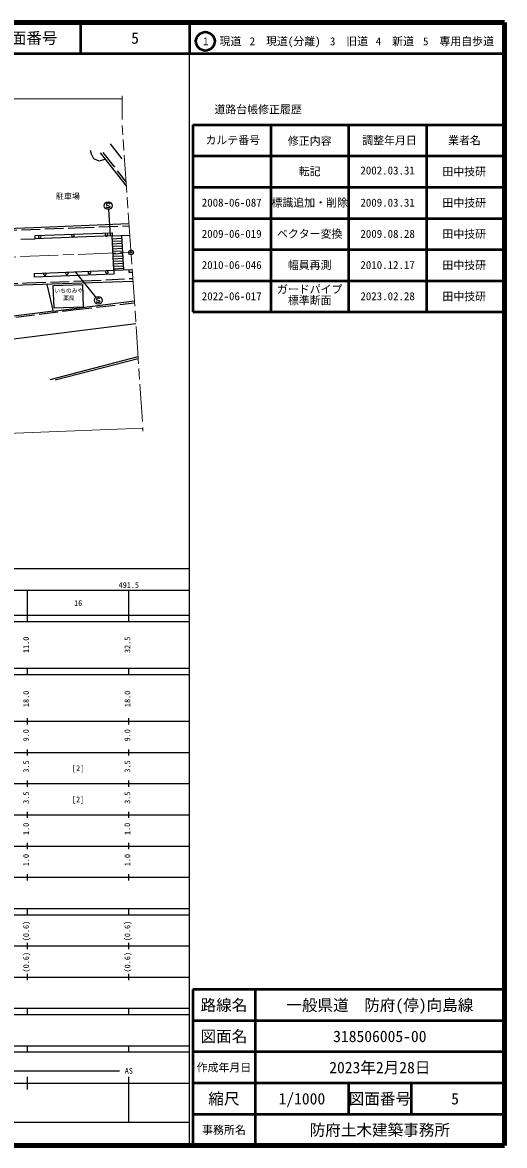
# Model space of a CAD drawing. Units: millimetres, scale not verified. Extents: x 40000 to 680000, y 20000 to 380000.
# Drawn here: x 525384 to 680000, y 20000 to 380000 of the extents above; entities that cross this region are included whole.
import ezdxf
from ezdxf.enums import TextEntityAlignment as Align

# ---------------------------------------------------------------- set-up
doc = ezdxf.new("R2010")
doc.units = ezdxf.units.MM
doc.header["$LTSCALE"] = 1000
doc.header["$PDMODE"] = 32
doc.header["$PDSIZE"] = 500
doc.linetypes.add('CHAIN', pattern=[18.5, 12, -1.5, 3.5, -1.5])
doc.linetypes.add('DASHED', pattern=[7.5, 6, -1.5])
for name, color, linetype, lineweight in [('M-BGD', 7, 'Continuous', 25), ('M-BGD-EXST', 7, 'Continuous', 25), ('M-BMK', 2, 'CHAIN', 13), ('M-BMK-SRVR', 3, 'Continuous', 25), ('M-STR-HTXT', 7, 'Continuous', 13), ('M-STR-STRC', 7, 'Continuous', 25), ('M-TTL', 2, 'Continuous', 140), ('M-TTL-BAND', 7, 'Continuous', 25), ('M-TTL-FRAM', 2, 'Continuous', 50), ('M-TTL-LINE', 7, 'Continuous', 50)]:
    doc.layers.add(name, color=color, linetype=linetype, lineweight=lineweight)
doc.layers.add('M-OTRS', color=6, linetype='Continuous')
doc.layers.add('M-TTL-TXT', color=7, linetype='Continuous')
doc.styles.add('ＭＳ ゴシック', font='')
doc.styles.get('ＭＳ ゴシック').set_extended_font_data('MS Gothic')

msp = doc.modelspace()

# ---------------------------------------------------------------- linework, layer by layer
at = {"layer": 'M-BGD'}
for p, q in [((547516, 337769), (547239, 338923)), ((548300, 336339), (547516, 337769)), ((549962, 335508), (548300, 336339)), ((551669, 336108), (549962, 335508)), ((550285, 338185), (558659, 327637)), ((528963, 314140), (452099, 311649)), ((559499, 315451), (528963, 314140)), ((524851, 310490), (529433, 310695)), ((529433, 311717), (554105, 312516)), ((529433, 310695), (529433, 311717)), ((554049, 311605), (529433, 310695)), ((554105, 312516), (554105, 311568)), ((554105, 311568), (559750, 311817)), ((529120, 299547), (554779, 300631)), ((529164, 298506), (554805, 299469)), ((554779, 300631), (560508, 300829)), ((554805, 299469), (554779, 300631)), ((559514, 300795), (559514, 299977)), ((559514, 299977), (560566, 299977)), ((541189, 296272), (522418, 295656)), ((535337, 287387), (533313, 296014)), ((535279, 295704), (544760, 296020)), ((535517, 288561), (535279, 295704)), ((560772, 296991), (541189, 296272)), ((544998, 288877), (544760, 296020)), ((561212, 290613), (535337, 287387)), ((535517, 288561), (544998, 288877)), ((535372, 287423), (504384, 283567)), ((483315, 273644), (561704, 283485)), ((562437, 272859), (534161, 265479)), ((535845, 265449), (562474, 272310))]:
    msp.add_line(p, q, dxfattribs=at)
at = {"layer": 'M-BGD', "linetype": 'DASHED'}
for p, q in [((553562, 341092), (558144, 335100)), ((551162, 338323), (558570, 328925)), ((502583, 312754), (542433, 314146)), ((542433, 314146), (559542, 314836)), ((510362, 295832), (526898, 296515)), ((526898, 296515), (544657, 297131)), ((544657, 297131), (560707, 297936)), ((541687, 287847), (561246, 290126)), ((515863, 284663), (541687, 287847))]:
    msp.add_line(p, q, dxfattribs=at)
at = {"layer": 'M-BGD-EXST'}
for p, q in [((552472, 320675), (552252, 320900)), ((552483, 321916), (552362, 321811)), ((552362, 321811), (552362, 321575)), ((552362, 321575), (552472, 321455)), ((552472, 321455), (552797, 321355)), ((552687, 320570), (552472, 320675)), ((552697, 322031), (552483, 321916)), ((553038, 320570), (552687, 320570)), ((553038, 322026), (552697, 322031)), ((552797, 321355), (553263, 321120)), ((553263, 321910), (553038, 322026)), ((553263, 320680), (553038, 320570)), ((553368, 321806), (553263, 321910)), ((553263, 321120), (553373, 321004)), ((553373, 320790), (553263, 320680)), ((553373, 321004), (553373, 320790)), ((552938, 320042), (553488, 311709)), ((529120, 299547), (529164, 298506)), ((542364, 299946), (548914, 291884)), ((549513, 291672), (549298, 291557)), ((549853, 291667), (549513, 291672)), ((550078, 291552), (549853, 291667)), ((549287, 290316), (549067, 290541)), ((549298, 291557), (549177, 291452)), ((549177, 291452), (549177, 291217)), ((549177, 291217), (549287, 291096)), ((549287, 291096), (549612, 290997)), ((549502, 290211), (549287, 290316)), ((549853, 290211), (549502, 290211)), ((549612, 290997), (550078, 290761)), ((550078, 290321), (549853, 290211)), ((550183, 291447), (550078, 291552)), ((550078, 290761), (550188, 290646)), ((550188, 290431), (550078, 290321)), ((550188, 290646), (550188, 290431))]:
    msp.add_line(p, q, dxfattribs=at)
for centre in [(552887, 321273), (549702, 290914)]:
    msp.add_circle(centre, 1250, dxfattribs=at)
for centre, radius, start, end in [((530765, 311290), 269, 100.75605, 249.2973), ((530933, 311079), 266, 188.73985, 349.61114), ((531098, 311287), 273, 290.56616, 78.96113), ((541410, 311680), 269, 100.75605, 249.2973), ((541578, 311470), 266, 188.73985, 349.61114), ((541743, 311677), 273, 290.56616, 78.96113), ((552166, 311959), 269, 100.75605, 249.2973), ((552334, 311748), 266, 188.73985, 349.61114), ((552500, 311955), 273, 290.56616, 78.96113), ((532409, 299364), 269, 100.75605, 249.2973), ((532577, 299153), 266, 188.73985, 349.61114), ((532742, 299360), 273, 290.56616, 78.96113), ((539487, 299586), 269, 100.75605, 249.2973), ((539655, 299375), 266, 188.73985, 349.61114), ((539820, 299583), 273, 290.56616, 78.96113), ((546677, 299809), 269, 100.75605, 249.2973), ((546844, 299598), 266, 188.73985, 349.61114), ((547010, 299806), 273, 290.56616, 78.96113), ((552306, 300032), 269, 100.75605, 249.2973), ((552473, 299821), 266, 188.73985, 349.61114), ((552639, 300029), 273, 290.56616, 78.96113)]:
    msp.add_arc(centre, radius, start, end, dxfattribs=at)
at = {"layer": 'M-BMK'}
for p, q in [((560171, 307055), (557327, 346943)), ((469334, 302863), (559475, 306278)), ((563867, 252115), (560275, 305558))]:
    msp.add_line(p, q, dxfattribs=at)
at = {"layer": 'M-BMK-SRVR'}
msp.add_circle((560225, 306307), 750, dxfattribs=at)
at = {"layer": 'M-OTRS'}
msp.add_point((560225, 306307), dxfattribs=at)
at = {"layer": 'M-STR-HTXT'}
for p, q in [((557327, 348943), (557327, 356478)), ((520305, 355478), (557327, 355478)), ((423941, 244536), (563950, 249981)), ((563945, 250117), (563989, 248982))]:
    msp.add_line(p, q, dxfattribs=at)
at = {"layer": 'M-STR-STRC'}
for p, q in [((554037, 311605), (554603, 300625)), ((554086, 310660), (557240, 310823)), ((554127, 309861), (557282, 310024)), ((557195, 311704), (557760, 300734)), ((554168, 309062), (557323, 309225)), ((554209, 308263), (557364, 308426)), ((554250, 307464), (557405, 307627)), ((554292, 306665), (557446, 306828)), ((554333, 305866), (557487, 306029)), ((554374, 305068), (557528, 305230)), ((554415, 304269), (557569, 304431)), ((554456, 303470), (557611, 303632)), ((554497, 302671), (557652, 302833)), ((554538, 301872), (557693, 302034)), ((554579, 301073), (557734, 301235))]:
    msp.add_line(p, q, dxfattribs=at)
at = {"layer": 'M-TTL'}
for p, q in [((680000, 380000), (40000, 380000)), ((680000, 20000), (680000, 380000)), ((40000, 20000), (680000, 20000))]:
    msp.add_line(p, q, dxfattribs=at)
at = {"layer": 'M-TTL-BAND'}
for p, q in [((579000, 20000), (579000, 370000)), ((40000, 205000), (579000, 205000)), ((68000, 198000), (579000, 198000)), ((527000, 188000), (527000, 198000)), ((559500, 188000), (559500, 198000)), ((40000, 190000), (579000, 190000)), ((40000, 188000), (579000, 188000)), ((40000, 173000), (579000, 173000)), ((527000, 171000), (527000, 173000)), ((559500, 171000), (559500, 173000)), ((40000, 171000), (579000, 171000)), ((40000, 156000), (579000, 156000)), ((527000, 155000), (527000, 157000)), ((559500, 155000), (559500, 157000)), ((46000, 146000), (579000, 146000)), ((527000, 145000), (527000, 147000)), ((559500, 145000), (559500, 147000)), ((527000, 135000), (527000, 137000)), ((559500, 135000), (559500, 137000)), ((52000, 136000), (579000, 136000)), ((46000, 126000), (579000, 126000)), ((527000, 125000), (527000, 127000)), ((559500, 125000), (559500, 127000)), ((52000, 116000), (579000, 116000)), ((527000, 115000), (527000, 117000)), ((559500, 115000), (559500, 117000)), ((46000, 106000), (579000, 106000)), ((527000, 105000), (527000, 107000)), ((559500, 105000), (559500, 107000)), ((40000, 96000), (579000, 96000)), ((40000, 94000), (579000, 94000)), ((527000, 94000), (527000, 96000)), ((559500, 94000), (559500, 96000)), ((49000, 84000), (579000, 84000)), ((527000, 83000), (527000, 85000)), ((559500, 83000), (559500, 85000)), ((40000, 74000), (579000, 74000)), ((527000, 73000), (527000, 75000)), ((559500, 73000), (559500, 75000)), ((40000, 64000), (579000, 64000)), ((40000, 62000), (579000, 62000)), ((527000, 62000), (527000, 64000)), ((559500, 62000), (559500, 64000)), ((40000, 52000), (579000, 52000)), ((527000, 50000), (527000, 52000)), ((559500, 50000), (559500, 52000)), ((40000, 50000), (579000, 50000)), ((71000, 44000), (556500, 44000)), ((40000, 40000), (579000, 40000)), ((527000, 38000), (527000, 42000)), ((559500, 27500), (559500, 42000)), ((68000, 27500), (579000, 27500))]:
    msp.add_line(p, q, dxfattribs=at)
at = {"layer": 'M-TTL-FRAM'}
for p, q in [((580000, 347197), (580000, 287197)), ((580000, 347197), (680000, 347197)), ((580000, 287197), (680000, 287197)), ((680000, 70000), (580000, 70000)), ((580000, 70000), (580000, 20000))]:
    msp.add_line(p, q, dxfattribs=at)
at = {"layer": 'M-TTL-LINE'}
for p, q in [((543997, 380000), (543997, 370000)), ((579000, 380000), (579000, 370000)), ((40000, 370000), (680000, 370000)), ((605000, 347197), (605000, 287197)), ((630000, 347197), (630000, 287197)), ((655000, 347197), (655000, 287197)), ((580000, 337197), (680000, 337197)), ((580000, 327197), (680000, 327197)), ((580000, 317197), (680000, 317197)), ((580000, 307197), (680000, 307197)), ((580000, 297197), (680000, 297197)), ((600000, 70000), (600000, 20000)), ((680000, 60000), (580000, 60000)), ((680000, 50000), (580000, 50000)), ((680000, 40000), (580000, 40000)), ((630000, 40000), (630000, 30000)), ((650000, 40000), (650000, 30000)), ((680000, 30000), (580000, 30000))]:
    msp.add_line(p, q, dxfattribs=at)
msp.add_circle((584031, 373958), 3000, dxfattribs=at)

# ---------------------------------------------------------------- texts
at = {"layer": 'M-BGD-EXST', "style": 'ＭＳ ゴシック'}
for s, height, p in [('駐車場', 1833, (536107, 322827)), ('いちのみや', 1320, (535634, 292967)), ('薬局', 1320, (538437, 290589))]:
    msp.add_text(s, height=height, dxfattribs=at).set_placement(p, align=Align.BOTTOM_LEFT)
at = {"layer": 'M-TTL-BAND', "style": 'ＭＳ ゴシック'}
for s, p in [('491.5', (559500, 198195)), ('16', (543250, 192405)), ('[2]', (543250, 139500)), ('[2]', (543250, 129500)), ('AS', (559500, 42500))]:
    msp.add_text(s, height=1833, dxfattribs=at).set_placement(p, align=Align.BOTTOM_CENTER)
for s, p in [('11.0', (528000, 180500)), ('32.5', (560500, 180500)), ('18.0', (528000, 163174)), ('18.0', (560500, 163174)), ('9.0', (528000, 151500)), ('9.0', (560500, 151500)), ('3.5', (528000, 141500)), ('3.5', (560500, 141500)), ('3.5', (528000, 131500)), ('3.5', (560500, 131500)), ('1.0', (528000, 121500)), ('1.0', (560500, 121500)), ('1.0', (528000, 111500)), ('1.0', (560500, 111500)), ('(0.6)', (528000, 88764)), ('(0.6)', (560500, 88764)), ('(0.6)', (528000, 78764)), ('(0.6)', (560500, 78764))]:
    msp.add_text(s, height=1833, rotation=90, dxfattribs=at).set_placement(p, align=Align.BOTTOM_CENTER)
at = {"layer": 'M-TTL-TXT', "style": 'ＭＳ ゴシック'}
for s, height, p in [('図面番号', 3666, (526622, 375000)), ('5', 3666, (561497, 375000)), ('1\u3000現道', 2566, (589448, 373958)), ('2\u3000現道(分離)', 2566, (609619, 373958)), ('3\u3000旧道', 2566, (630121, 373958)), ('4\u3000新道', 2566, (644824, 373958)), ('5\u3000専用自歩道', 2566, (665228, 373958)), ('道路台帳修正履歴', 2566, (600968, 352113)), ('カルテ番号', 2566, (592839, 342277)), ('修正内容', 2566, (617509, 342023)), ('調整年月日', 2566, (643089, 342197)), ('業者名', 2566, (667134, 342197)), ('転記', 2566, (617500, 332245)), ('田中技研', 2566, (667077, 332189)), ('2008-06-087', 2566, (592500, 322245)), ('標識追加・削除', 2566, (617500, 322245)), ('2009.03.31', 2566, (642500, 322245)), ('田中技研', 2566, (667077, 322189)), ('2009-06-019', 2566, (592500, 312245)), ('ベクター変換', 2566, (617500, 312245)), ('2009.08.28', 2566, (642500, 312245)), ('田中技研', 2566, (667077, 312189)), ('2010-06-046', 2566, (592500, 302245)), ('幅員再測', 2566, (617500, 302245)), ('2010.12.17', 2566, (642500, 302245)), ('田中技研', 2566, (667077, 302189)), ('ガードパイプ', 2566, (617500, 294464)), ('2022-06-017', 2566, (592500, 292245)), ('2023.02.28', 2566, (642500, 292245)), ('田中技研', 2566, (667077, 292189)), ('路線名', 3666, (590000, 65000)), ('路線名', 3666, (590000, 65000)), ('一般県道\u3000防府(停)向島線', 3666, (640000, 65000)), ('図面名', 3666, (590000, 55000)), ('図面名', 3666, (590000, 55000)), ('318506005-00', 3666, (640000, 55000)), ('2023年2月28日', 3666, (640000, 45000)), ('作成年月日', 2566, (590000, 45000)), ('作成年月日', 2566, (590000, 45000)), ('縮尺', 3666, (590000, 35000)), ('縮尺', 3666, (590000, 35000)), ('1/1000', 3666, (615000, 35000)), ('図面番号', 3666, (640000, 35000)), ('図面番号', 3666, (640000, 35000)), ('5', 3666, (664125, 35000)), ('事務所名', 2566, (590000, 25000)), ('事務所名', 2566, (590000, 25000)), ('防府土木建築事務所', 3666, (640000, 25000))]:
    msp.add_text(s, height=height, dxfattribs=at).set_placement(p, align=Align.MIDDLE_CENTER)
for s, p in [('2002.03.31', (642500, 330495)), ('標準断面', (617500, 288867))]:
    msp.add_text(s, height=2566, dxfattribs=at).set_placement(p, align=Align.BOTTOM_CENTER)

doc.saveas('drawing.dxf')
